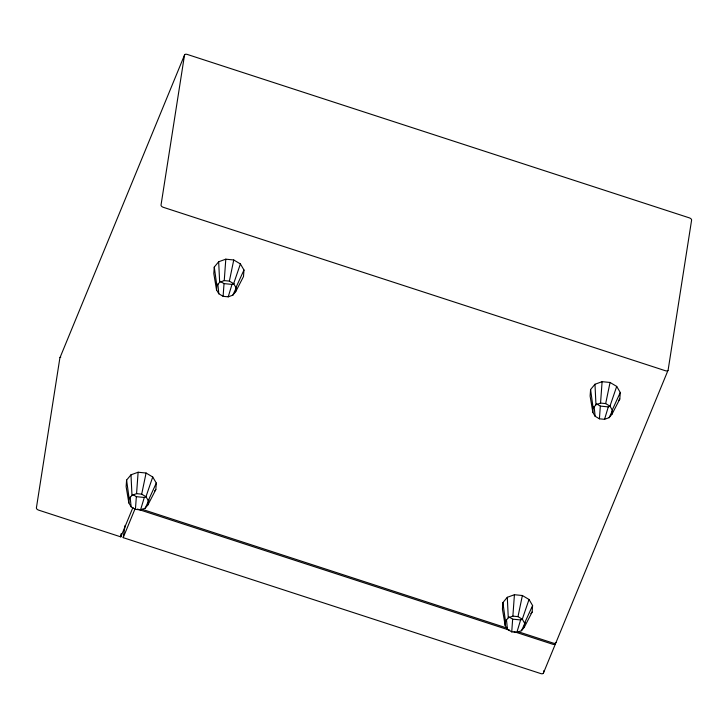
<?xml version="1.0" encoding="UTF-8"?>
<svg xmlns="http://www.w3.org/2000/svg" width="728" height="728" viewBox="0 0 728 728"><rect width="100%" height="100%" fill="white"/><g stroke="black" fill="none" stroke-linecap="round" stroke-linejoin="round"><path stroke-width="1.09" d="M126.599 480.089L126.126 486.641L128.847 502.921L131.14 506.825L135.426 509.382L140.549 509.891L145.145 508.226L147.966 504.832L155.819 489.598L156.293 483.055L152.725 476.995L146.073 473.027L138.12 472.235L130.985 474.82L126.599 480.089L129.156 498.707L128.847 502.921M135.426 509.382L136.345 496.66L132.542 494.403M129.156 498.707L131.977 495.313L136.564 493.648L138.12 472.235M147.966 504.832L148.275 500.618L156.293 483.055M214.278 267.039L213.804 273.582L216.525 289.871L218.828 293.775L223.105 296.323L228.228 296.833L232.823 295.168L235.644 291.773L243.498 276.549L243.971 270.006L240.404 263.936L233.752 259.978L225.798 259.177L218.673 261.762L214.278 267.039L216.835 285.649L216.525 289.871M223.105 296.323L224.024 283.611L220.229 281.345M216.835 285.649L219.656 282.255L224.251 280.599L225.798 259.177M235.644 291.773L235.954 287.56L243.971 270.006M502.902 602.575L502.429 609.127L505.15 625.407L507.452 629.32L511.739 631.868L516.862 632.377L521.448 630.712L524.269 627.318L532.123 612.093L532.596 605.541L529.029 599.481L522.376 595.513L514.423 594.721L507.298 597.306L502.902 602.575L505.46 621.193L505.15 625.407M511.739 631.868L512.649 619.146L508.854 616.889M505.46 621.193L508.28 617.799L512.876 616.134L514.423 594.721M524.269 627.318L524.579 623.104L532.596 605.541M590.59 389.526L590.117 396.068L592.829 412.357L595.131 416.261L599.417 418.809L604.54 419.319L609.127 417.663L611.957 414.268L619.801 399.035L620.274 392.492L616.707 386.422L610.055 382.464L602.101 381.672L594.976 384.257L590.59 389.526L593.138 408.144L592.829 412.357M599.417 418.809L600.336 406.097L596.532 403.831M593.138 408.144L595.968 404.75L600.555 403.084L602.101 381.672M611.957 414.268L612.257 410.046L620.274 392.492M543.843 670.679L543.488 672.918A2.594 1.456 22.4 0 1 540.804 673.591L123.187 537.655L125.116 525.379M148.275 500.618L145.973 496.714L141.696 494.157L146.073 473.027M235.954 287.56L233.652 283.656L229.375 281.108L233.752 259.978M524.579 623.104L522.285 619.2L517.999 616.643L522.376 595.513M612.257 410.046L609.964 406.142L605.678 403.594L610.055 382.464M140.549 509.891L144.308 497.461L146.337 496.714M228.228 296.833L231.986 284.402L234.016 283.665M516.862 632.377L520.611 619.947L522.649 619.21M604.54 419.319L608.29 406.888L610.328 406.151M145.973 496.714L152.725 476.995M233.652 283.656L240.404 263.936M522.285 619.2L529.029 599.481M609.964 406.142L616.707 386.422M60.024 357.575L184.657 54.727M132.933 507.498L120.821 536.882L38.62 510.128A2.594 1.456 22.4 0 1 36.4 507.862L59.878 357.921A2.594 1.456 22.4 0 1 60.761 357.12M123.187 537.655L135.244 508.362M543.343 673.273L555.4 643.971M555.874 642.833L667.976 370.425M232.823 295.168L236.209 287.979M145.145 508.226L149.013 500.009M609.127 417.663L612.512 410.465M521.448 630.712L525.316 622.495M154.564 491.109L155.819 489.598M618.554 400.536L619.801 399.035M530.867 613.595L532.123 612.093M224.251 280.599L229.375 281.108M224.024 283.611L231.986 284.402M600.555 403.084L605.678 403.594M600.336 406.097L608.29 406.888M136.564 493.648L141.696 494.157M136.345 496.66L144.308 497.461M512.876 616.134L517.999 616.643M512.649 619.146L520.611 619.947M141.978 509.254L506.906 628.046M517.708 631.558L553.335 643.152A2.594 1.456 22.4 0 0 556.019 642.478M137.401 509.063L509.7 630.239M514.014 631.649L552.861 644.289A2.594 1.456 22.4 0 0 555.546 643.625M594.13 406.479L595.131 416.261M506.442 619.537L507.452 629.32M217.818 283.993L218.828 293.775M130.139 497.051L131.14 506.825M594.976 384.257L595.968 404.75M507.298 597.306L508.28 617.799M218.673 261.762L219.656 282.255M130.985 474.82L131.977 495.313M184.512 55.082L161.034 205.014A2.594 1.456 22.4 0 0 163.254 207.289L665.438 370.743A2.594 1.456 22.4 0 0 668.122 370.079L691.6 220.138A2.594 1.456 22.4 0 0 689.38 217.872L187.196 54.409A2.594 1.456 22.4 0 0 184.512 55.082M121.339 533.533L120.821 536.882L121.367 533.542"/></g></svg>
